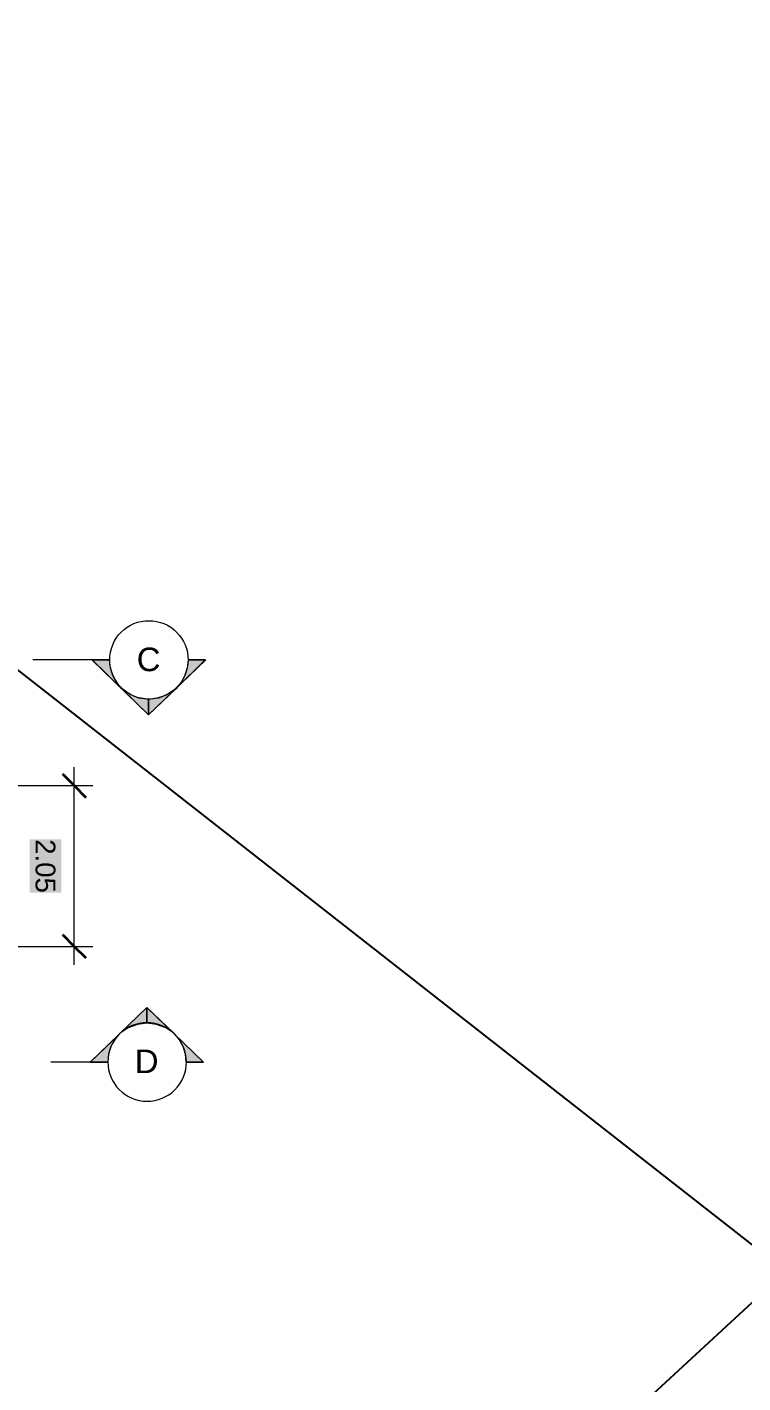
# Model space of a CAD drawing. Extents: x -187 to 52, y -9 to 65.
# Drawn here: x -154.61 to -145.48, y 27 to 44.29 of the extents above; entities that cross this region are included whole.
import ezdxf

# ---------------------------------------------------------------- set-up
doc = ezdxf.new("R2010")
doc.units = 0
doc.header["$MEASUREMENT"] = 0
for name, color, linetype in [('Cotas', 1, 'Continuous'), ('PDF4_Geometría', 7, 'Continuous'), ('PDF4_Texto', 7, 'Continuous')]:
    doc.layers.add(name, color=color, linetype=linetype)
doc.layers.add('PDF4_Rellenos sólidos', color=7, linetype='Continuous', true_color=0xffffff)
doc.styles.add('PDF Arial', font='arial.ttf')

msp = doc.modelspace()

# ---------------------------------------------------------------- hatches: boundary and pattern name
at = {"layer": 'PDF4_Rellenos sólidos', "transparency": 33554559}
h = msp.add_hatch(color=7, dxfattribs=at)
h.paths.add_polyline_path([(-153.556, 36.183), (-153.556, 36.216), (-153.771, 36.216), (-153.594, 36.039), (-153.585, 36.035), (-153.425, 35.874), (-153.425, 35.882), (-153.442, 35.899), (-153.446, 35.899), (-153.446, 35.908), (-153.467, 35.929), (-153.471, 35.929), (-153.471, 35.937), (-153.475, 35.937), (-153.475, 35.946), (-153.48, 35.946), (-153.48, 35.954), (-153.484, 35.954), (-153.484, 35.963), (-153.488, 35.963), (-153.488, 35.971), (-153.492, 35.971), (-153.492, 35.98), (-153.496, 35.98), (-153.496, 35.988), (-153.501, 35.988), (-153.501, 35.997), (-153.505, 35.997), (-153.505, 36.005), (-153.509, 36.005), (-153.509, 36.013), (-153.513, 36.018), (-153.518, 36.018), (-153.518, 36.035), (-153.522, 36.035), (-153.522, 36.047), (-153.526, 36.047), (-153.526, 36.06), (-153.53, 36.06), (-153.53, 36.077), (-153.535, 36.077), (-153.535, 36.09), (-153.539, 36.09), (-153.539, 36.102), (-153.543, 36.102), (-153.543, 36.115), (-153.547, 36.115), (-153.547, 36.149), (-153.551, 36.149), (-153.551, 36.183)])
h.paths.add_polyline_path([(-153.408, 35.857), (-153.403, 35.853), (-153.403, 35.857)])
h.paths.add_polyline_path([(-153.42, 35.87), (-153.416, 35.865), (-153.416, 35.87)])
h.paths.add_polyline_path([(-153.416, 35.865), (-153.412, 35.861), (-153.412, 35.865)])
h.paths.add_polyline_path([(-153.412, 35.861), (-153.408, 35.857), (-153.408, 35.861)])
h.paths.add_polyline_path([(-153.425, 35.874), (-153.42, 35.87), (-153.42, 35.874)])
h = msp.add_hatch(color=7, dxfattribs=at)
h.paths.add_polyline_path([(-152.697, 35.87), (-152.693, 35.865), (-152.693, 35.87)])
h.paths.add_polyline_path([(-152.701, 35.865), (-152.697, 35.861), (-152.697, 35.865)])
h.paths.add_polyline_path([(-152.706, 35.853), (-152.706, 35.857), (-152.71, 35.857)])
h.paths.add_polyline_path([(-152.706, 35.861), (-152.701, 35.857), (-152.701, 35.861)])
h.paths.add_polyline_path([(-152.689, 35.874), (-152.693, 35.874), (-152.689, 35.87)])
h.paths.add_polyline_path([(-152.558, 36.216), (-152.562, 36.187), (-152.57, 36.119), (-152.575, 36.102), (-152.583, 36.077), (-152.587, 36.06), (-152.6, 36.022), (-152.642, 35.937), (-152.646, 35.933), (-152.651, 35.925), (-152.668, 35.908), (-152.672, 35.899), (-152.689, 35.882), (-152.689, 35.874), (-152.528, 36.035), (-152.52, 36.039), (-152.342, 36.216)])
h = msp.add_hatch(color=7, dxfattribs=at)
h.paths.add_polyline_path([(-153.382, 35.836), (-153.382, 35.84), (-153.387, 35.84)])
h.paths.add_polyline_path([(-153.061, 35.717), (-153.15, 35.73), (-153.184, 35.734), (-153.2, 35.743), (-153.213, 35.747), (-153.222, 35.751), (-153.234, 35.756), (-153.243, 35.76), (-153.255, 35.764), (-153.264, 35.768), (-153.277, 35.772), (-153.285, 35.777), (-153.298, 35.781), (-153.306, 35.789), (-153.315, 35.794), (-153.319, 35.798), (-153.327, 35.802), (-153.332, 35.806), (-153.34, 35.81), (-153.344, 35.815), (-153.353, 35.819), (-153.357, 35.823), (-153.365, 35.827), (-153.37, 35.832), (-153.378, 35.832), (-153.234, 35.688), (-153.226, 35.684), (-153.061, 35.519)])
h.paths.add_polyline_path([(-153.382, 35.836), (-153.378, 35.832), (-153.378, 35.836)])
h = msp.add_hatch(color=7, dxfattribs=at)
h.paths.add_polyline_path([(-152.735, 35.836), (-152.731, 35.832), (-152.731, 35.836)])
h.paths.add_polyline_path([(-152.731, 35.84), (-152.727, 35.836), (-152.727, 35.84)])
h.paths.add_polyline_path([(-153.027, 35.722), (-153.061, 35.717), (-153.061, 35.519), (-153.052, 35.523), (-152.947, 35.629), (-152.938, 35.633), (-152.833, 35.739), (-152.824, 35.743), (-152.735, 35.832), (-152.744, 35.832), (-152.748, 35.827), (-152.756, 35.823), (-152.761, 35.819), (-152.769, 35.815), (-152.773, 35.81), (-152.782, 35.806), (-152.786, 35.802), (-152.794, 35.798), (-152.799, 35.794), (-152.807, 35.789), (-152.811, 35.785), (-152.837, 35.772), (-152.849, 35.768), (-152.858, 35.764), (-152.871, 35.76), (-152.879, 35.756), (-152.892, 35.751), (-152.9, 35.747), (-152.913, 35.743), (-152.921, 35.739), (-152.934, 35.734), (-152.964, 35.73), (-152.997, 35.726)])
msp.add_hatch(color=256, dxfattribs=at).paths.add_polyline_path([(-154.579, 33.929), (-154.579, 33.248), (-154.173, 33.248), (-154.173, 33.929)])
h = msp.add_hatch(color=7, dxfattribs=at)
h.paths.add_polyline_path([(-153.403, 31.476), (-153.399, 31.471), (-153.399, 31.476)])
h.paths.add_polyline_path([(-153.112, 31.586), (-153.082, 31.586), (-153.082, 31.784), (-153.086, 31.784), (-153.188, 31.683), (-153.196, 31.679), (-153.302, 31.573), (-153.31, 31.569), (-153.399, 31.48), (-153.391, 31.476), (-153.391, 31.48), (-153.382, 31.488), (-153.374, 31.493), (-153.37, 31.497), (-153.361, 31.501), (-153.353, 31.51), (-153.344, 31.514), (-153.34, 31.518), (-153.332, 31.522), (-153.323, 31.531), (-153.272, 31.548), (-153.264, 31.552), (-153.213, 31.569), (-153.205, 31.573), (-153.171, 31.577)])
h.paths.add_polyline_path([(-153.403, 31.467), (-153.403, 31.471), (-153.408, 31.471)])
h = msp.add_hatch(color=7, dxfattribs=at)
h.paths.add_polyline_path([(-152.968, 31.679), (-153.074, 31.784), (-153.082, 31.784), (-153.082, 31.586), (-153.048, 31.586), (-152.959, 31.573), (-152.909, 31.556), (-152.9, 31.552), (-152.849, 31.535), (-152.833, 31.526), (-152.828, 31.522), (-152.82, 31.518), (-152.816, 31.514), (-152.807, 31.51), (-152.799, 31.501), (-152.79, 31.497), (-152.786, 31.493), (-152.778, 31.488), (-152.769, 31.48), (-152.761, 31.476), (-152.761, 31.48), (-152.845, 31.564), (-152.854, 31.569), (-152.959, 31.674)])
h.paths.add_polyline_path([(-152.756, 31.471), (-152.752, 31.467), (-152.752, 31.471)])
h.paths.add_polyline_path([(-152.761, 31.476), (-152.756, 31.471), (-152.756, 31.476)])
h = msp.add_hatch(color=7, dxfattribs=at)
h.paths.add_polyline_path([(-153.442, 31.442), (-153.437, 31.438), (-153.437, 31.442)])
h.paths.add_polyline_path([(-153.437, 31.446), (-153.433, 31.442), (-153.433, 31.446)])
h.paths.add_polyline_path([(-153.446, 31.438), (-153.442, 31.433), (-153.442, 31.438)])
h.paths.add_polyline_path([(-153.433, 31.45), (-153.429, 31.446), (-153.429, 31.45)])
h.paths.add_polyline_path([(-153.45, 31.433), (-153.446, 31.429), (-153.446, 31.433)])
h.paths.add_polyline_path([(-153.805, 31.091), (-153.581, 31.087), (-153.581, 31.091), (-153.573, 31.192), (-153.56, 31.23), (-153.556, 31.247), (-153.547, 31.273), (-153.543, 31.29), (-153.539, 31.294), (-153.526, 31.319), (-153.522, 31.323), (-153.509, 31.349), (-153.505, 31.353), (-153.492, 31.378), (-153.475, 31.395), (-153.471, 31.404), (-153.454, 31.421), (-153.45, 31.429), (-153.454, 31.429), (-153.547, 31.336), (-153.556, 31.332), (-153.674, 31.213), (-153.683, 31.209), (-153.797, 31.095)])
h = msp.add_hatch(color=7, dxfattribs=at)
h.paths.add_polyline_path([(-152.727, 31.446), (-152.727, 31.45), (-152.731, 31.45)])
h.paths.add_polyline_path([(-152.714, 31.433), (-152.714, 31.438), (-152.718, 31.438)])
h.paths.add_polyline_path([(-152.718, 31.438), (-152.718, 31.442), (-152.723, 31.442)])
h.paths.add_polyline_path([(-152.723, 31.442), (-152.723, 31.446), (-152.727, 31.446)])
h.paths.add_polyline_path([(-152.359, 31.091), (-152.477, 31.209), (-152.486, 31.213), (-152.604, 31.332), (-152.613, 31.336), (-152.71, 31.433), (-152.714, 31.433), (-152.714, 31.425), (-152.71, 31.425), (-152.693, 31.408), (-152.693, 31.4), (-152.689, 31.4), (-152.672, 31.383), (-152.672, 31.374), (-152.668, 31.374), (-152.663, 31.37), (-152.663, 31.361), (-152.659, 31.361), (-152.659, 31.353), (-152.655, 31.353), (-152.655, 31.345), (-152.651, 31.345), (-152.646, 31.34), (-152.646, 31.332), (-152.642, 31.332), (-152.642, 31.323), (-152.638, 31.323), (-152.638, 31.315), (-152.634, 31.315), (-152.63, 31.311), (-152.63, 31.302), (-152.625, 31.302), (-152.625, 31.294), (-152.621, 31.294), (-152.621, 31.285), (-152.617, 31.285), (-152.617, 31.273), (-152.613, 31.273), (-152.613, 31.26), (-152.608, 31.26), (-152.608, 31.247), (-152.604, 31.247), (-152.604, 31.23), (-152.6, 31.23), (-152.6, 31.218), (-152.596, 31.218), (-152.596, 31.205), (-152.591, 31.205), (-152.591, 31.188), (-152.587, 31.188), (-152.587, 31.137), (-152.583, 31.137), (-152.583, 31.087)])

# ---------------------------------------------------------------- linework, layer by layer
at = {"layer": 'Cotas'}
for p, q in [((-185.359, -8.873), (-104.862, 65.391)), ((-187.344, 61.606), (-110.638, 1.581))]:
    msp.add_line(p, q, dxfattribs=at)
at = {"layer": 'PDF4_Geometría', "lineweight": 9}
msp.add_lwpolyline([(-152.558, 36.216, -0.413136), (-153.057, 35.717, -0.416317), (-153.556, 36.216, -0.419492), (-153.057, 36.716, -0.416317), (-152.558, 36.216), (-152.333, 36.216), (-153.061, 35.514), (-153.784, 36.216), (-153.56, 36.216), (-154.537, 36.216)], format="xyb", dxfattribs=at)
for points in [[(-153.78, 36.216), (-153.403, 35.849), (-153.471, 35.929), (-153.518, 36.018), (-153.547, 36.115), (-153.56, 36.216)], [(-152.338, 36.216), (-152.558, 36.216), (-152.57, 36.115), (-152.6, 36.018), (-152.646, 35.929), (-152.714, 35.849)], [(-153.061, 35.713), (-153.184, 35.73), (-153.298, 35.777), (-153.403, 35.849), (-153.061, 35.514)], [(-153.061, 35.713), (-153.061, 35.514), (-152.714, 35.849), (-152.82, 35.777), (-152.934, 35.73)], [(-153.082, 31.586), (-153.205, 31.569), (-153.323, 31.526), (-153.425, 31.455), (-153.082, 31.784)], [(-153.082, 31.586), (-153.082, 31.784), (-152.739, 31.455), (-152.841, 31.526), (-152.959, 31.569)], [(-153.805, 31.087), (-153.429, 31.45), (-153.492, 31.374), (-153.543, 31.285), (-153.573, 31.188), (-153.581, 31.087)], [(-152.359, 31.087), (-152.583, 31.087), (-152.591, 31.188), (-152.621, 31.285), (-152.672, 31.374), (-152.735, 31.45)]]:
    msp.add_lwpolyline(points, close=True, dxfattribs=at)
at = {"layer": 'PDF4_Geometría', "lineweight": 35}
for points in [[(-154.16, 34.762), (-154.012, 34.614), (-153.86, 34.461)], [(-154.16, 32.715), (-154.012, 32.563), (-153.86, 32.415)]]:
    msp.add_lwpolyline(points, dxfattribs=at)
at = {"layer": 'PDF4_Geometría', "lineweight": 9}
for points in [[(-154.012, 32.326), (-154.012, 34.85)], [(-155.032, 34.614), (-154.012, 34.614), (-153.771, 34.614)], [(-154.981, 32.563), (-154.012, 32.563), (-153.771, 32.563)], [(-152.583, 31.087), (-152.359, 31.087), (-153.082, 31.784), (-153.805, 31.087), (-153.581, 31.087), (-154.308, 31.087)]]:
    msp.add_lwpolyline(points, dxfattribs=at)
msp.add_lwpolyline([(-153.082, 31.59, 0.416317), (-153.581, 31.091, 0.414545), (-153.082, 30.588, 0.415966), (-152.579, 31.091, 0.411419)], format="xyb", close=True, dxfattribs=at)

# ---------------------------------------------------------------- texts
at = {"layer": 'PDF4_Texto', "char_height": 0.301, "attachment_point": 7, "style": 'PDF Arial'}
for s, insert in [('C', (-153.213, 36.068)), ('D', (-153.238, 30.947))]:
    msp.add_mtext(s, dxfattribs=dict(at, insert=insert))
at = {"layer": 'PDF4_Texto', "insert": (-154.506, 33.93), "char_height": 0.252, "attachment_point": 7, "rotation": 270, "style": 'PDF Arial'}
msp.add_mtext('2.05', dxfattribs=at)

doc.saveas('drawing.dxf')
